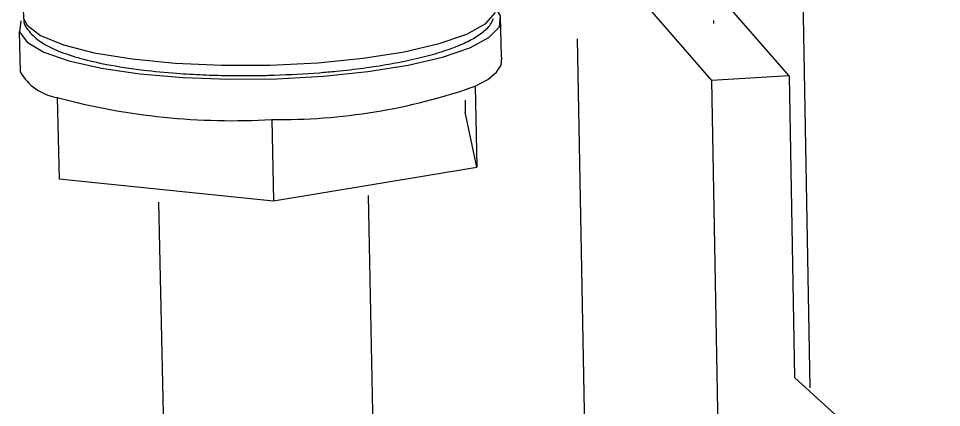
# Model space of a CAD drawing. Header units: millimetres. Extents: x 0 to 279, y 0 to 216.
# Drawn here: x 41.4 to 49.18, y 169.91 to 173.19 of the extents above; entities that cross this region are included whole.
import ezdxf

# ---------------------------------------------------------------- set-up
doc = ezdxf.new("R2010")
doc.units = ezdxf.units.MM

msp = doc.modelspace()

# ---------------------------------------------------------------- linework, layer by layer
at = {"color": 7, "linetype": 'Continuous', "lineweight": 25}
for p, q in [((48.077, 170.0742), (47.9397, 177.6115)), ((41.4001, 175.1533), (41.4418, 173.19)), ((47.8996, 172.7061), (47.3747, 173.3075)), ((46.7229, 173.268), (47.2451, 172.6663)), ((45.4734, 172.866), (45.4668, 173.2079)), ((47.2649, 173.1489), (47.2644, 173.174)), ((41.4074, 173.0811), (41.4146, 172.739)), ((46.323, 162.083), (46.1144, 173.0184)), ((47.8996, 172.7061), (47.2451, 172.6663)), ((47.8996, 172.7061), (47.9461, 170.1604)), ((45.252, 172.6182), (45.2654, 171.9338)), ((47.2451, 172.6663), (47.5153, 158.1169)), ((41.7278, 172.5221), (41.7423, 171.8372)), ((45.1663, 172.4997), (45.1683, 172.4004)), ((45.2654, 171.9338), (45.1683, 172.4004)), ((43.5364, 172.3366), (43.5503, 171.6509)), ((43.5503, 171.6509), (45.2654, 171.9338)), ((41.7423, 171.8372), (43.5503, 171.6509)), ((44.4294, 167.8515), (44.3529, 171.6966)), ((42.5825, 171.6408), (42.6621, 167.7942)), ((47.9461, 170.1604), (49.1849, 169.0323))]:
    msp.add_line(p, q, dxfattribs=at)
at = {"color": 7, "linetype": 'Continuous', "lineweight": 25, "flags": 128}
for points in [[(41.4209, 173.1697), (41.4081, 173.0783), (41.4734, 172.9893), (41.6143, 172.9062), (41.8256, 172.8321), (42.0993, 172.77), (42.4248, 172.7223), (42.7895, 172.6909), (43.1794, 172.677), (43.5792, 172.6811), (43.9735, 172.7031), (44.347, 172.7422), (44.6853, 172.7967), (44.9752, 172.8645), (45.2056, 172.9431), (45.3678, 173.0294), (45.4556, 173.12), (45.4657, 173.2114), (45.4304, 173.2697)], [(45.252, 172.6182), (45.3582, 172.6761), (45.4315, 172.7361), (45.4708, 172.7971), (45.4754, 172.8582), (45.4734, 172.866)]]:
    msp.add_lwpolyline(points, dxfattribs=at)
at = {"color": 8, "linetype": 'Continuous', "lineweight": 25, "flags": 128}
msp.add_lwpolyline([(41.4418, 173.19), (41.4722, 173.1339), (41.5872, 173.0467), (41.7789, 172.9679), (42.0393, 172.9007), (42.3579, 172.8482), (42.7213, 172.8123), (43.1145, 172.7947), (43.521, 172.796), (43.9239, 172.8163), (44.3064, 172.8546), (44.6527, 172.9094), (44.9482, 172.9784), (45.1809, 173.0586), (45.3411, 173.1467), (45.4224, 173.2391)], dxfattribs=at)
at = {"color": 7, "linetype": 'Continuous', "lineweight": 25}
for centre, radius, start, end in [((41.8038, 172.9664), 0.4508, 210.30259, 260.29463), ((43.5961, 177.3397), 5.0034, 269.31616, 289.32688), ((43.2106, 178.0711), 5.7437, 255.03929, 273.25148)]:
    msp.add_arc(centre, radius, start, end, dxfattribs=at)
for points, knots in [([(41.4445, 173.1803), (41.4444, 173.179), (41.4432, 173.1399), (41.4967, 173.0644), (41.5954, 172.9807), (41.7386, 172.9108), (41.9188, 172.8512), (42.1565, 172.7968), (42.4293, 172.7549), (42.7087, 172.7281), (42.9489, 172.7142), (43.1812, 172.7074), (43.383, 172.7071), (43.5144, 172.7106), (43.5581, 172.7118)], [0, 0, 0, 0, 0.003342, 0.098815, 0.194494, 0.289132, 0.39416, 0.49618, 0.621709, 0.723383, 0.800895, 0.870057, 0.956813, 1, 1, 1, 1]), ([(43.5581, 172.7118), (43.6859, 172.7174), (43.8637, 172.7253), (44.113, 172.7477), (44.3119, 172.7707), (44.5299, 172.8042), (44.7337, 172.8446), (44.9184, 172.8918), (45.0774, 172.9447), (45.2088, 173.0025), (45.3102, 173.0667), (45.3787, 173.1266), (45.3986, 173.1732), (45.4058, 173.19)], [0, 0, 0, 0, 0.140972, 0.196254, 0.286786, 0.378002, 0.473094, 0.569115, 0.664938, 0.759805, 0.853588, 0.947013, 1, 1, 1, 1])]:
    msp.add_open_spline(points, degree=3, knots=knots, dxfattribs=at)

doc.saveas('drawing.dxf')
